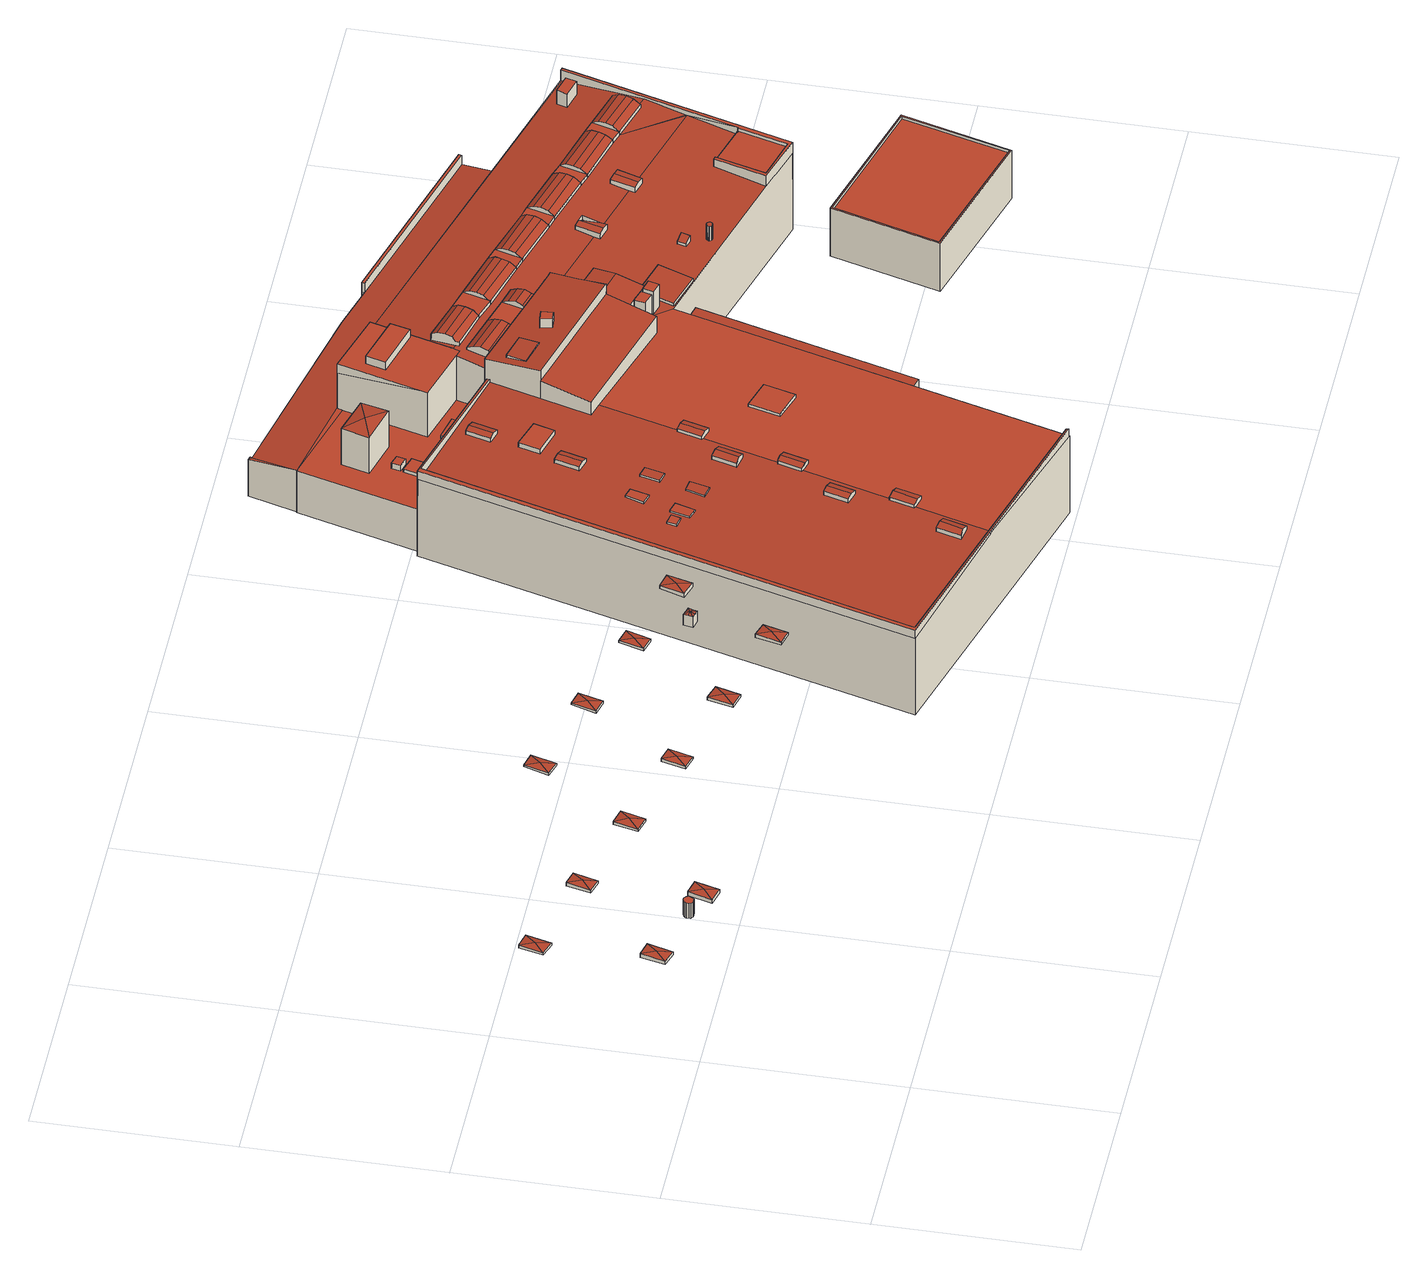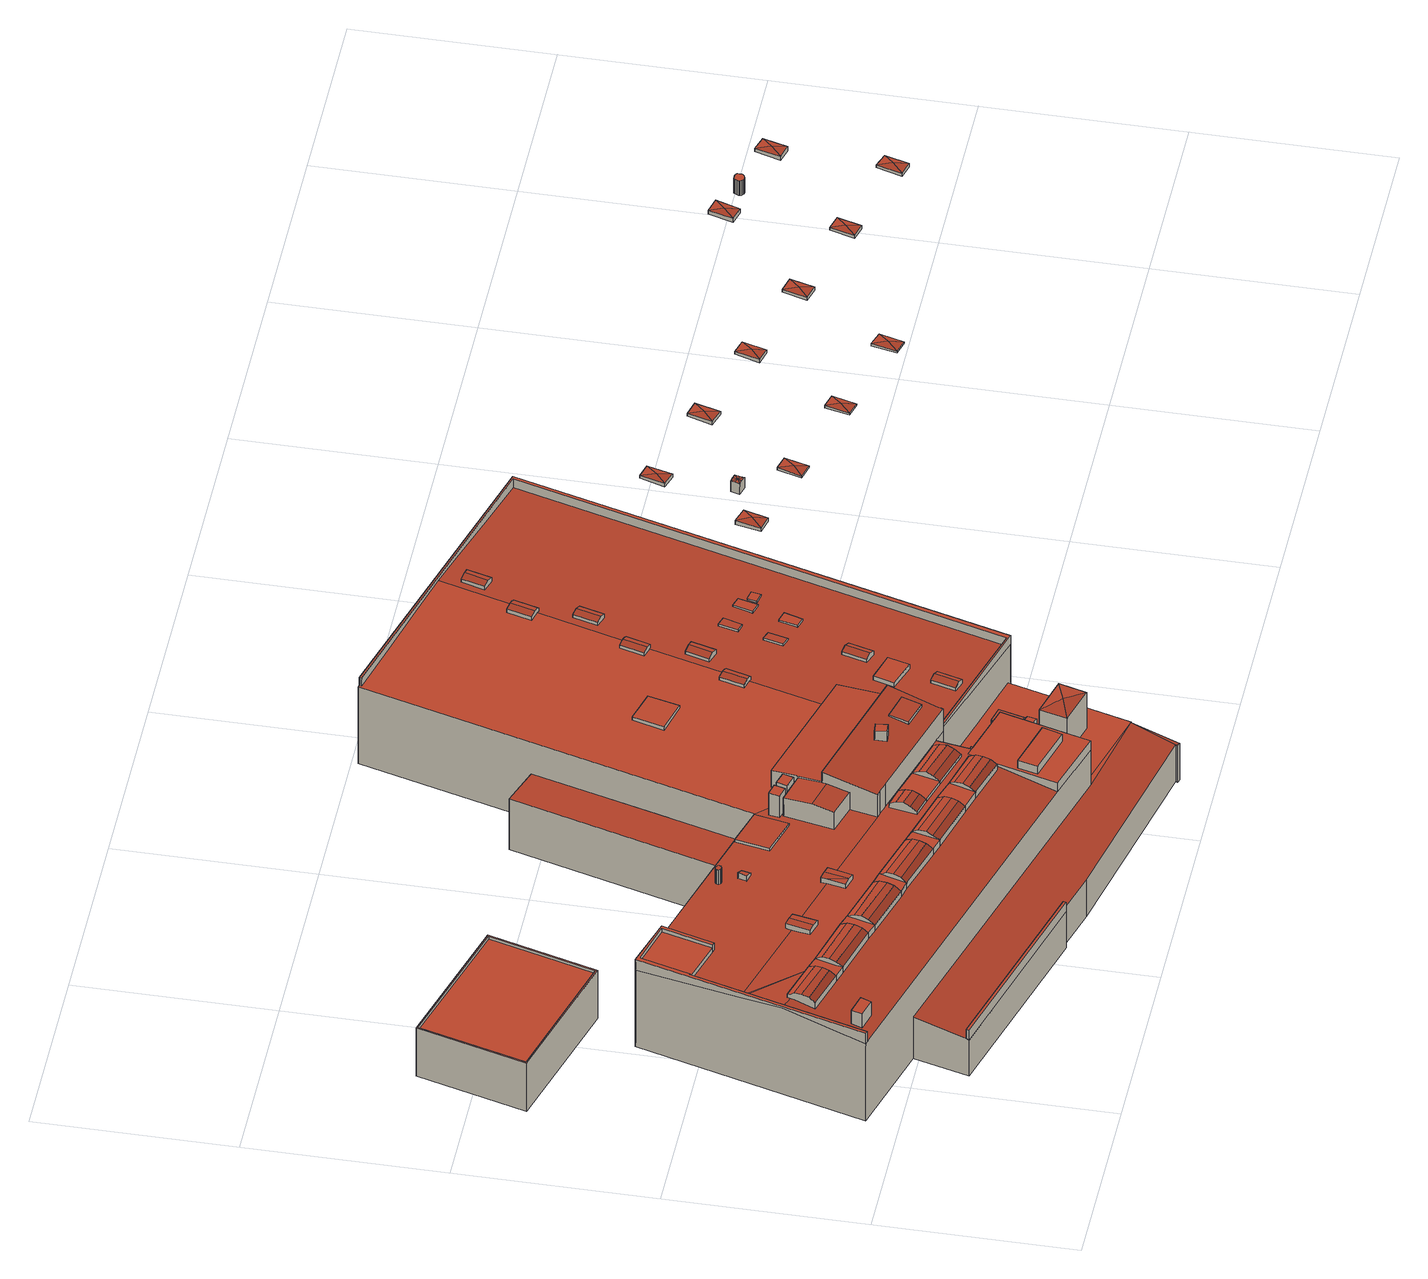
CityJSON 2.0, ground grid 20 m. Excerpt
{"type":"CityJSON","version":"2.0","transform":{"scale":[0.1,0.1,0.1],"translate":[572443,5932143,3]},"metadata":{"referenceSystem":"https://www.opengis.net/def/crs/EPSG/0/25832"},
"CityObjects":{
"building1":{"type":"Building","attributes":{"Grundfläche 2D":"24030.759298","Grundhöhe NN":"3.388"},"children":["building1-1","building1-2","building1-3","building1-4","building1-5","building1-6","building1-7","building1-8","building1-9","building1-10","building1-11","building1-12","building1-13","building1-14"]},
"building1-1":{"type":"BuildingInstallation","parents":["building1"],"geometry":[{"type":"MultiSurface","lod":"3","boundaries":[[[0,1,2]],[[0,3,1]],[[0,2,4]],[[0,4,3]],[[2,1,5,6]],[[4,2,6,7]],[[3,4,7,8]],[[1,3,8,5]]],"semantics":{"surfaces":[{"type":"RoofSurface"},{"type":"WallSurface"}],"values":[0,0,0,0,1,1,1,1]}}]},
"building1-2":{"type":"BuildingInstallation","parents":["building1"],"geometry":[{"type":"MultiSurface","lod":"3","boundaries":[[[9,10,11]],[[9,12,10]],[[9,11,13]],[[9,13,12]],[[11,10,14,15]],[[13,11,15,16]],[[12,13,16,17]],[[10,12,17,14]]],"semantics":{"surfaces":[{"type":"RoofSurface"},{"type":"WallSurface"}],"values":[0,0,0,0,1,1,1,1]}}]},
"building1-3":{"type":"BuildingInstallation","parents":["building1"],"geometry":[{"type":"MultiSurface","lod":"3","boundaries":[[[18,19,20,21,22,23,24,25,26,27,28,29,30,31,32,33,34,35]],[[27,26,36,37]],[[26,25,38,36]],[[28,27,37,39]],[[29,28,39,40]],[[30,29,40,41]],[[31,30,41,42]],[[32,31,42,43]],[[33,32,43,44]],[[34,33,44,45]],[[35,34,45,46]],[[18,35,46,47]],[[19,18,47,48]],[[20,19,48,49]],[[21,20,49,50]],[[22,21,50,51]],[[23,22,51,52]],[[24,23,52,53]],[[25,24,53,38]]],"semantics":{"surfaces":[{"type":"RoofSurface"},{"type":"WallSurface"}],"values":[0,1,1,1,1,1,1,1,1,1,1,1,1,1,1,1,1,1,1]}}]},
"building1-4":{"type":"BuildingInstallation","parents":["building1"],"geometry":[{"type":"MultiSurface","lod":"3","boundaries":[[[54,55,56]],[[54,57,55]],[[54,56,58]],[[54,58,57]],[[56,55,59,60]],[[58,56,60,61]],[[57,58,61,62]],[[55,57,62,59]]],"semantics":{"surfaces":[{"type":"RoofSurface"},{"type":"WallSurface"}],"values":[0,0,0,0,1,1,1,1]}}]},
"building1-5":{"type":"BuildingInstallation","parents":["building1"],"geometry":[{"type":"MultiSurface","lod":"3","boundaries":[[[63,64,65]],[[63,66,64]],[[63,65,67]],[[63,67,66]],[[65,64,68,69]],[[67,65,69,70]],[[66,67,70,71]],[[64,66,71,68]]],"semantics":{"surfaces":[{"type":"RoofSurface"},{"type":"WallSurface"}],"values":[0,0,0,0,1,1,1,1]}}]},
"building1-6":{"type":"BuildingInstallation","parents":["building1"],"geometry":[{"type":"MultiSurface","lod":"3","boundaries":[[[72,73,74]],[[72,75,73]],[[72,74,76]],[[72,76,75]],[[74,73,77,78]],[[76,74,78,79]],[[75,76,79,80]],[[73,75,80,77]]],"semantics":{"surfaces":[{"type":"RoofSurface"},{"type":"WallSurface"}],"values":[0,0,0,0,1,1,1,1]}}]},
"building1-7":{"type":"BuildingInstallation","parents":["building1"],"geometry":[{"type":"MultiSurface","lod":"3","boundaries":[[[81,82,83]],[[81,84,82]],[[81,83,85]],[[81,85,84]],[[83,82,86,87]],[[85,83,87,88]],[[84,85,88,89]],[[82,84,89,86]]],"semantics":{"surfaces":[{"type":"RoofSurface"},{"type":"WallSurface"}],"values":[0,0,0,0,1,1,1,1]}}]},
"building1-8":{"type":"BuildingInstallation","parents":["building1"],"geometry":[{"type":"MultiSurface","lod":"3","boundaries":[[[90,91,92]],[[90,93,91]],[[90,92,94]],[[90,94,93]],[[92,91,95,96]],[[94,92,96,97]],[[93,94,97,98]],[[91,93,98,95]]],"semantics":{"surfaces":[{"type":"RoofSurface"},{"type":"WallSurface"}],"values":[0,0,0,0,1,1,1,1]}}]},
"building1-9":{"type":"BuildingInstallation","parents":["building1"],"geometry":[{"type":"MultiSurface","lod":"3","boundaries":[[[99,100,101]],[[99,102,100]],[[99,101,103]],[[99,103,102]],[[101,100,104,105]],[[103,101,105,106]],[[102,103,106,107]],[[100,102,107,104]]],"semantics":{"surfaces":[{"type":"RoofSurface"},{"type":"WallSurface"}],"values":[0,0,0,0,1,1,1,1]}}]},
"building1-10":{"type":"BuildingInstallation","parents":["building1"],"geometry":[{"type":"MultiSurface","lod":"3","boundaries":[[[108,109,110]],[[108,111,109]],[[108,110,112]],[[108,112,111]],[[110,109,113,114]],[[114,115,112,110]],[[111,112,115,116]],[[116,113,109,111]]],"semantics":{"surfaces":[{"type":"RoofSurface"},{"type":"WallSurface"}],"values":[0,0,0,0,1,1,1,1]}}]},
"building1-11":{"type":"BuildingInstallation","parents":["building1"],"geometry":[{"type":"MultiSurface","lod":"3","boundaries":[[[117,118,119]],[[117,120,118]],[[117,119,121]],[[117,121,120]],[[119,118,122,123]],[[121,119,123,124]],[[120,121,124,125]],[[118,120,125,122]]],"semantics":{"surfaces":[{"type":"RoofSurface"},{"type":"WallSurface"}],"values":[0,0,0,0,1,1,1,1]}}]},
"building1-12":{"type":"BuildingInstallation","parents":["building1"],"geometry":[{"type":"MultiSurface","lod":"3","boundaries":[[[126,127,128]],[[126,129,127]],[[126,128,130]],[[126,130,129]],[[128,127,131,132]],[[130,128,132,133]],[[129,130,133,134]],[[127,129,134,131]]],"semantics":{"surfaces":[{"type":"RoofSurface"},{"type":"WallSurface"}],"values":[0,0,0,0,1,1,1,1]}}]},
"building1-13":{"type":"BuildingInstallation","parents":["building1"],"geometry":[{"type":"MultiSurface","lod":"3","boundaries":[[[135,136,137]],[[135,138,136]],[[135,137,139]],[[135,139,140]],[[135,140,141]],[[135,141,142]],[[135,142,143]],[[135,143,138]],[[136,144,145,139,137]],[[139,145,146,141,140]],[[141,146,147,143,142]],[[143,147,144,136,138]]],"semantics":{"surfaces":[{"type":"RoofSurface"},{"type":"WallSurface"}],"values":[0,0,0,0,0,0,0,0,1,1,1,1]}}]},
"building1-14":{"type":"BuildingInstallation","parents":["building1"],"geometry":[{"type":"MultiSurface","lod":"3","boundaries":[[[148,149,150]],[[148,151,149]],[[148,150,152]],[[148,152,151]],[[150,149,153,154]],[[152,150,154,155]],[[151,152,155,156]],[[149,151,156,153]]],"semantics":{"surfaces":[{"type":"RoofSurface"},{"type":"WallSurface"}],"values":[0,0,0,0,1,1,1,1]}}]},
"building2":{"type":"Building","attributes":{"Grundfläche 2D":"2966.607076","Grundhöhe NN":"3.325"},"children":["building2-1","building2-2","building2-3","building2-4","building2-5","building2-6","building2-7","building2-8","building2-9","building2-10","building2-11","building2-12","building2-13","building2-14","building2-15","building2-16","building2-17","building2-18","building2-19","building2-20","building2-21","building2-22","building2-23","building2-24","building2-25","building2-26","building2-27","building2-28","building2-29","building2-30","building2-31","building2-32","building2-33","building2-34"],"geometry":[{"type":"MultiSurface","lod":"3","boundaries":[[[157,158,159,160,161,162]],[[163,157,162,164]],[[165,163,164,166]],[[167,165,166,168]],[[169,170,171,172,173,174]],[[175,169,174,176]],[[177,175,176,178]],[[179,177,178,180]],[[181,182,183,184,185,186,187,188,189,190,191,192,193]],[[194,195,196,197,198,199,200,201,186,185,184,183,182,181,193,192,202,203],[204,205,206,207]],[[208,198,197,196,195,209,210,211,212,213,214,215,216,217,218,219,220,221],[222,223,224,225]],[[226,227,228,229,230,231,232,233,234,235,236,237,238,239,240,241,219,218,217,216,215,214,242,243,244,245,246,247,248,249,250,251,252,253,254,255,256],[257,258,259,260]],[[214,261,242]],[[262,242,261,263,264]],[[264,263,265,266,233,232,267,268,229,228,269,270,256,255,271,272,252,251,273,274,248,247,275,276,244,243,277,278,279]],[[280,281,282,283]],[[281,284,285,282]],[[284,286,287,285]],[[286,288,289,287]],[[290,291,292,293]],[[294,295,296,297,298,299]],[[300,294,299,301]],[[302,300,301,303]],[[304,302,303,305]],[[306,307,308,309,310,311]],[[309,312,313,310]],[[312,314,315,313]],[[314,316,317,315]],[[318,319,320,321]],[[319,322,323,320]],[[322,324,325,323]],[[324,326,327,325]],[[328,329,330,331]],[[332,328,331,333]],[[334,332,333,335]],[[336,334,335,337]],[[338,339,340,341]],[[342,343,344,345,346,347,348,349]],[[350,351,352,353]],[[354,355,356,357]],[[358,359,360,361,354,357,362,363,364]],[[365,366,367,235,234,233,368],[369,370,371,372]],[[373,374,375,376,377,378,379,380,381,382]],[[383,384,385,386,387,388,389,390]],[[391,392,393,394]],[[395,396,397,398,399,400,401,402,403,404,405],[406,407,408,409],[410,411,412,413,414]],[[415,416,417]],[[415,418,416]],[[415,417,419]],[[415,419,418]],[[420,421,422,423,424,425,426,427,428],[429,430,431,432]],[[424,433,425]],[[433,434,435,436,437,438,425]],[[438,439,425]],[[440,441,435]],[[441,436,435]],[[442,439,438]],[[162,161,160,168,166,164]],[[272,271,167,168]],[[163,165,167,159,158,157]],[[254,253,160,159]],[[281,280,288,286,284]],[[274,273,289,288]],[[287,289,283,282,285]],[[280,283,250,249]],[[225,224,293,292]],[[290,293,224,223]],[[290,223,222,291]],[[222,225,292,291]],[[299,298,297,305,303,301]],[[270,269,304,305]],[[300,302,304,296,295,294]],[[227,226,297,296]],[[279,278,316,314,312,309,308,307,262,264]],[[317,316,278,277]],[[315,317,443,444,306,311,310,313]],[[242,262,307,306]],[[319,318,445,326,324,322]],[[276,275,327,326]],[[325,327,321,320,323]],[[246,245,318,321]],[[331,330,337,335,333]],[[336,337,258,257]],[[332,334,336,257,260,329,328]],[[260,259,330,329]],[[341,340,204,207]],[[338,341,207,206]],[[339,338,206,205]],[[340,339,205,204]],[[446,203,343,342,447]],[[203,202,344,343]],[[191,345,344,202,192]],[[191,190,346,345]],[[347,346,190,189]],[[448,349,348,449]],[[448,447,342,349]],[[353,352,369,372]],[[350,353,372,371]],[[351,350,371,370]],[[352,351,370,369]],[[199,198,208,361,360,359,358,364]],[[208,221,355,354,361]],[[221,220,356,355]],[[366,365,450]],[[236,235,367]],[[234,235,234,233]],[[266,368,233]],[[365,368,266,450]],[[451,265,375,374]],[[213,376,214]],[[263,261,376,375,265]],[[376,261,214]],[[212,394,377,376,213]],[[394,393,378,377]],[[393,392,379,378]],[[392,391,380,379]],[[210,381,380,391,211]],[[210,209,382,381]],[[209,452,373,382]],[[373,452,453,454,451,374]],[[188,187,383,390]],[[201,384,383,187,186]],[[201,200,199,364,363,362,388,387,386,385,384]],[[391,394,212,211]],[[174,173,172,180,178,176]],[[179,180,268,267]],[[231,171,170,169,175,177,179,267,232]],[[231,230,172,171]],[[401,455,449,348,347,189,188,390,404,403,402]],[[390,389,388,405,404]],[[220,219,396,395,405,388,362,357,356]],[[219,241,397,396]],[[241,240,239,238,400,399,398,397]],[[238,237,455,401,400]],[[417,416,430,429]],[[429,432,419,417]],[[432,431,418,419]],[[416,418,431,430]],[[447,448,456,457]],[[458,194,203,446,447,457,459]],[[195,194,458,460]],[[452,209,195,460,461]],[[451,454,453,452,461,462]],[[433,450,266,265,451,462,463,434]],[[423,367,366,450,433,424]],[[367,423,422,236]],[[236,422,421,237]],[[237,421,420,455]],[[455,420,428,449]],[[456,448,449,428,427,464]],[[426,425,465,466]],[[427,426,466,464]],[[440,435,434,463,467]],[[441,440,467,468]],[[436,441,468,469]],[[437,436,469,470]],[[438,437,470,471]],[[442,438,471,472]],[[439,442,472,473]],[[425,439,473,465]],[[458,459,457,456,464,466,465,473,472,471,470,469,468,467,463,462,461,460]]],"semantics":{"surfaces":[{"type":"RoofSurface"},{"type":"WallSurface"},{"type":"GroundSurface"}],"values":[0,0,0,0,0,0,0,0,0,0,0,0,0,0,0,0,0,0,0,0,0,0,0,0,0,0,0,0,0,0,0,0,0,0,0,0,0,0,0,0,0,0,0,0,0,0,0,0,0,0,0,0,0,0,0,0,0,1,1,1,1,1,1,1,1,1,1,1,1,1,1,1,1,1,1,1,1,1,1,1,1,1,1,1,1,1,1,1,1,1,1,1,1,1,1,1,1,1,1,1,1,1,1,1,1,1,1,1,1,1,1,1,1,1,1,1,1,1,1,1,1,1,1,1,1,1,1,1,1,1,1,1,1,1,1,1,1,1,1,1,1,1,1,1,1,1,1,1,1,1,1,1,1,1,1,1,1,1,1,1,2]}}]},
"building2-1":{"type":"BuildingInstallation","parents":["building2"],"geometry":[{"type":"MultiSurface","lod":"3","boundaries":[[[474,475,476,477]],[[477,476,478,479]],[[474,477,479,480]],[[475,474,480,481]],[[476,475,481,478]]],"semantics":{"surfaces":[{"type":"RoofSurface"},{"type":"WallSurface"}],"values":[0,1,1,1,1]}}]},
"building2-2":{"type":"BuildingInstallation","parents":["building2"],"geometry":[{"type":"MultiSurface","lod":"3","boundaries":[[[482,483,484,485]],[[483,482,406,409]],[[484,483,409,408]],[[485,484,408,407]],[[482,485,407,406]]],"semantics":{"surfaces":[{"type":"RoofSurface"},{"type":"WallSurface"}],"values":[0,1,1,1,1]}}]},
"building2-3":{"type":"BuildingInstallation","parents":["building2"],"geometry":[{"type":"MultiSurface","lod":"3","boundaries":[[[486,487,488,489]],[[490,486,489,491]],[[492,490,491,493]],[[494,492,493,495]],[[491,489,488,496,497,495,493]],[[497,498,494,495]],[[492,494,487,486,490]],[[499,496,488,487]]],"semantics":{"surfaces":[{"type":"RoofSurface"},{"type":"WallSurface"}],"values":[0,0,0,0,1,1,1,1]}}]},
"building2-4":{"type":"BuildingInstallation","parents":["building2"],"geometry":[{"type":"MultiSurface","lod":"3","boundaries":[[[500,501,502,503]],[[503,502,504,505]],[[500,503,505,506]],[[501,500,506,507]],[[502,501,507,504]]],"semantics":{"surfaces":[{"type":"RoofSurface"},{"type":"WallSurface"}],"values":[0,1,1,1,1]}}]},
"building2-5":{"type":"BuildingInstallation","parents":["building2"],"geometry":[{"type":"MultiSurface","lod":"3","boundaries":[[[508,509,510,511]],[[510,512,513,511]],[[514,515,509,508,516,217]],[[515,514,517,512,510]],[[218,518,513,512,517]],[[513,518,516,508,511]]],"semantics":{"surfaces":[{"type":"RoofSurface"},{"type":"WallSurface"}],"values":[0,0,1,1,1,1]}}]},
"building2-6":{"type":"BuildingInstallation","parents":["building2"],"geometry":[{"type":"MultiSurface","lod":"3","boundaries":[[[519,520,521,522]],[[522,521,523,524]],[[519,522,524,525]],[[520,519,525,526]],[[521,520,526,523]]],"semantics":{"surfaces":[{"type":"RoofSurface"},{"type":"WallSurface"}],"values":[0,1,1,1,1]}}]},
"building2-7":{"type":"BuildingInstallation","parents":["building2"],"geometry":[{"type":"MultiSurface","lod":"3","boundaries":[[[527,528,529,530]],[[530,529,531,532]],[[527,530,532,533]],[[528,527,533,534]],[[529,528,534,531]]],"semantics":{"surfaces":[{"type":"RoofSurface"},{"type":"WallSurface"}],"values":[0,1,1,1,1]}}]},
"building2-8":{"type":"BuildingInstallation","parents":["building2"],"geometry":[{"type":"MultiSurface","lod":"3","boundaries":[[[535,536,537,538]],[[538,537,539,540]],[[535,538,540,541]],[[541,542,536,535]],[[542,539,537,536]]],"semantics":{"surfaces":[{"type":"RoofSurface"},{"type":"WallSurface"}],"values":[0,1,1,1,1]}}]},
"building2-9":{"type":"BuildingInstallation","parents":["building2"],"geometry":[{"type":"MultiSurface","lod":"3","boundaries":[[[543,544,545,546]],[[547,543,546,548]],[[545,549,550,548,546]],[[550,551,547,548]],[[547,551,552,544,543]],[[552,549,545,544]]],"semantics":{"surfaces":[{"type":"RoofSurface"},{"type":"WallSurface"}],"values":[0,0,1,1,1,1]}}]},
"building2-10":{"type":"BuildingInstallation","parents":["building2"],"geometry":[{"type":"MultiSurface","lod":"3","boundaries":[[[553,554,555,556]],[[556,555,557,558]],[[553,556,558,559]],[[554,553,559,560]],[[555,554,560,557]]],"semantics":{"surfaces":[{"type":"RoofSurface"},{"type":"WallSurface"}],"values":[0,1,1,1,1]}}]},
"building2-11":{"type":"BuildingInstallation","parents":["building2"],"geometry":[{"type":"MultiSurface","lod":"3","boundaries":[[[561,562,563,564]],[[564,563,565,566]],[[561,564,566,567]],[[562,561,567,568]],[[563,562,568,565]]],"semantics":{"surfaces":[{"type":"RoofSurface"},{"type":"WallSurface"}],"values":[0,1,1,1,1]}}]},
"building2-12":{"type":"BuildingInstallation","parents":["building2"],"geometry":[{"type":"MultiSurface","lod":"3","boundaries":[[[569,570,571,572]],[[573,569,572,574]],[[571,575,576,574,572]],[[576,577,573,574]],[[573,577,578,570,569]],[[578,575,571,570]]],"semantics":{"surfaces":[{"type":"RoofSurface"},{"type":"WallSurface"}],"values":[0,0,1,1,1,1]}}]},
"building2-13":{"type":"BuildingInstallation","parents":["building2"],"geometry":[{"type":"MultiSurface","lod":"3","boundaries":[[[579,580,581,582]],[[583,584,579,582,585,586]],[[582,581,587,185,588,586,585]],[[588,589,583,586]],[[584,583,589,184,590,580,579]],[[590,587,581,580]]],"semantics":{"surfaces":[{"type":"RoofSurface"},{"type":"WallSurface"}],"values":[0,0,1,1,1,1]}}]},
"building2-14":{"type":"BuildingInstallation","parents":["building2"],"geometry":[{"type":"MultiSurface","lod":"3","boundaries":[[[591,592,593,594]],[[595,591,594,596]],[[593,597,598,596,594]],[[598,599,595,596]],[[595,599,600,592,591]],[[600,597,593,592]]],"semantics":{"surfaces":[{"type":"RoofSurface"},{"type":"WallSurface"}],"values":[0,0,1,1,1,1]}}]},
"building2-15":{"type":"BuildingInstallation","parents":["building2"],"geometry":[{"type":"MultiSurface","lod":"3","boundaries":[[[601,602,603,604,605]],[[603,602,410,414]],[[412,605,604,603,414,413]],[[601,605,412,411]],[[602,601,411,410]]],"semantics":{"surfaces":[{"type":"RoofSurface"},{"type":"WallSurface"}],"values":[0,1,1,1,1]}}]},
"building2-16":{"type":"BuildingInstallation","parents":["building2"],"geometry":[{"type":"MultiSurface","lod":"3","boundaries":[[[606,607,608,609]],[[609,608,610,611]],[[606,609,611,612]],[[607,606,612,613]],[[608,607,613,610]]],"semantics":{"surfaces":[{"type":"RoofSurface"},{"type":"WallSurface"}],"values":[0,1,1,1,1]}}]},
"building2-17":{"type":"BuildingInstallation","parents":["building2"],"geometry":[{"type":"MultiSurface","lod":"3","boundaries":[[[296,304,180,172]],[[269,268,180,304]],[[230,227,296,172]]],"semantics":{"surfaces":[{"type":"RoofSurface"},{"type":"WallSurface"}],"values":[0,1,1]}}]},
"building2-18":{"type":"BuildingInstallation","parents":["building2"],"geometry":[{"type":"MultiSurface","lod":"3","boundaries":[[[337,330,487,494]],[[259,499,487,330]],[[498,258,337,494]]],"semantics":{"surfaces":[{"type":"RoofSurface"},{"type":"WallSurface"}],"values":[0,1,1]}}]},
"building2-19":{"type":"BuildingInstallation","parents":["building2"],"geometry":[{"type":"MultiSurface","lod":"3","boundaries":[[[614,615,616,617]],[[618,614,617,619]],[[616,620,621,619,617]],[[621,622,618,619]],[[618,622,623,615,614]],[[623,620,616,615]]],"semantics":{"surfaces":[{"type":"RoofSurface"},{"type":"WallSurface"}],"values":[0,0,1,1,1,1]}}]},
"building2-20":{"type":"BuildingInstallation","parents":["building2"],"geometry":[{"type":"MultiSurface","lod":"3","boundaries":[[[624,625,626,627]],[[628,629,627,626]],[[629,630,624,627]],[[630,631,625,624]],[[631,628,626,625]]],"semantics":{"surfaces":[{"type":"RoofSurface"},{"type":"WallSurface"}],"values":[0,1,1,1,1]}}]},
"building2-21":{"type":"BuildingInstallation","parents":["building2"],"geometry":[{"type":"MultiSurface","lod":"3","boundaries":[[[632,633,634,635,636,637]],[[638,639,635,634]],[[640,637,636,635,639,197]],[[640,641,632,637]],[[641,196,638,634,633,632]]],"semantics":{"surfaces":[{"type":"RoofSurface"},{"type":"WallSurface"}],"values":[0,1,1,1,1]}}]},
"building2-22":{"type":"BuildingInstallation","parents":["building2"],"geometry":[{"type":"MultiSurface","lod":"3","boundaries":[[[642,643,644,645]],[[646,647,642,645,648,649]],[[645,644,650,181,651,649,648]],[[651,652,646,649]],[[647,646,652,193,653,643,642]],[[653,650,644,643]]],"semantics":{"surfaces":[{"type":"RoofSurface"},{"type":"WallSurface"}],"values":[0,0,1,1,1,1]}}]},
"building2-23":{"type":"BuildingInstallation","parents":["building2"],"geometry":[{"type":"MultiSurface","lod":"3","boundaries":[[[654,655,656,657,658,659,660,661,662,663,664,665,666,667]],[[668,669,660,659]],[[669,670,661,660]],[[661,670,671,663,662]],[[671,672,664,663]],[[672,673,665,664]],[[673,674,666,665]],[[674,675,667,666]],[[675,676,654,667]],[[676,677,655,654]],[[655,677,678,657,656]],[[678,679,658,657]],[[679,668,659,658]]],"semantics":{"surfaces":[{"type":"RoofSurface"},{"type":"WallSurface"}],"values":[0,1,1,1,1,1,1,1,1,1,1,1,1]}}]},
"building2-24":{"type":"BuildingInstallation","parents":["building2"],"geometry":[{"type":"MultiSurface","lod":"3","boundaries":[[[318,306,444,443,317,326,445]],[[277,276,326,317]],[[245,242,306,318]]],"semantics":{"surfaces":[{"type":"RoofSurface"},{"type":"WallSurface"}],"values":[0,1,1]}}]},
"building2-25":{"type":"BuildingInstallation","parents":["building2"],"geometry":[{"type":"MultiSurface","lod":"3","boundaries":[[[680,681,682,683]],[[684,685,680,683,686,687]],[[683,682,688,183,689,687,686]],[[689,690,684,687]],[[685,684,690,182,691,681,680]],[[691,688,682,681]]],"semantics":{"surfaces":[{"type":"RoofSurface"},{"type":"WallSurface"}],"values":[0,0,1,1,1,1]}}]},
"building2-26":{"type":"BuildingInstallation","parents":["building2"],"geometry":[{"type":"MultiSurface","lod":"3","boundaries":[[[283,289,168,160]],[[273,272,168,289]],[[253,250,283,160]]],"semantics":{"surfaces":[{"type":"RoofSurface"},{"type":"WallSurface"}],"values":[0,1,1]}}]},
"building2-27":{"type":"BuildingInstallation","parents":["building2"],"geometry":[{"type":"MultiSurface","lod":"3","boundaries":[[[288,280,321,327]],[[249,246,321,280]],[[275,274,288,327]]],"semantics":{"surfaces":[{"type":"RoofSurface"},{"type":"WallSurface"}],"values":[0,1,1]}}]},
"building2-28":{"type":"BuildingInstallation","parents":["building2"],"geometry":[{"type":"MultiSurface","lod":"3","boundaries":[[[159,167,305,297]],[[271,270,305,167]],[[226,254,159,297]]],"semantics":{"surfaces":[{"type":"RoofSurface"},{"type":"WallSurface"}],"values":[0,1,1]}}]},
"building2-29":{"type":"BuildingInstallation","parents":["building2"],"geometry":[{"type":"MultiSurface","lod":"3","boundaries":[[[692,693,694,695]],[[696,692,695,697]],[[694,698,699,697,695]],[[699,700,696,697]],[[696,700,701,693,692]],[[701,698,694,693]]],"semantics":{"surfaces":[{"type":"RoofSurface"},{"type":"WallSurface"}],"values":[0,0,1,1,1,1]}}]},
"building2-30":{"type":"BuildingInstallation","parents":["building2"],"geometry":[{"type":"MultiSurface","lod":"3","boundaries":[[[702,703,704,705]],[[704,706,707,705]],[[708,703,702,709,215]],[[703,708,710,706,704]],[[216,711,707,706,710]],[[707,711,709,702,705]]],"semantics":{"surfaces":[{"type":"RoofSurface"},{"type":"WallSurface"}],"values":[0,0,1,1,1,1]}}]},
"building2-31":{"type":"BuildingInstallation","parents":["building2"],"geometry":[{"type":"MultiSurface","lod":"3","boundaries":[[[712,713,714,715]],[[716,717,713,712]],[[714,713,717,718]],[[718,719,715,714]],[[712,715,719,716]]],"semantics":{"surfaces":[{"type":"RoofSurface"},{"type":"WallSurface"}],"values":[0,1,1,1,1]}}]},
"building2-32":{"type":"BuildingInstallation","parents":["building2"],"geometry":[{"type":"MultiSurface","lod":"3","boundaries":[[[720,721,722,723]],[[723,722,724,725]],[[720,723,725,726]],[[721,720,726,727]],[[722,721,727,724]]],"semantics":{"surfaces":[{"type":"RoofSurface"},{"type":"WallSurface"}],"values":[0,1,1,1,1]}}]},
"building2-33":{"type":"BuildingInstallation","parents":["building2"],"geometry":[{"type":"MultiSurface","lod":"3","boundaries":[[[728,729,730,731]],[[732,733,731,730]],[[728,731,733,734]],[[729,728,734,735]],[[735,732,730,729]]],"semantics":{"surfaces":[{"type":"RoofSurface"},{"type":"WallSurface"}],"values":[0,1,1,1,1]}}]},
"building2-34":{"type":"BuildingInstallation","parents":["building2"],"geometry":[{"type":"MultiSurface","lod":"3","boundaries":[[[736,737,738,739]],[[739,738,440,441]],[[736,739,441,436]],[[737,736,436,435]],[[738,737,435,440]]],"semantics":{"surfaces":[{"type":"RoofSurface"},{"type":"WallSurface"}],"values":[0,1,1,1,1]}}]},
"building3":{"type":"Building","attributes":{"Grundfläche 2D":"107.732494","Grundhöhe NN":"3.089"},"geometry":[{"type":"Solid","lod":"3","boundaries":[[[[740,741,742,743]],[[744,745,743,742]],[[745,746,740,743]],[[746,747,741,740]],[[747,744,742,741]],[[747,746,745,744]]]],"semantics":{"surfaces":[{"type":"RoofSurface"},{"type":"WallSurface"},{"type":"GroundSurface"}],"values":[[0,1,1,1,1,2]]}}]},
"building4":{"type":"Building","attributes":{"Grundfläche 2D":"171.808624","Grundhöhe NN":"3.388"},"geometry":[{"type":"Solid","lod":"3","boundaries":[[[[748,749,750,751]],[[752,753,754,755],[756,757,758,759]],[[749,748,756,759]],[[759,758,750,749]],[[751,750,758,757]],[[757,756,748,751]],[[760,761,755,754]],[[761,762,752,755]],[[762,763,753,752]],[[763,760,754,753]],[[763,762,761,760]]]],"semantics":{"surfaces":[{"type":"RoofSurface"},{"type":"WallSurface"},{"type":"GroundSurface"}],"values":[[0,0,1,1,1,1,1,1,1,1,2]]}}]}
},
"vertices":[
[21,245,113],[25,230,111],[32,256,111],[10,235,111],[17,260,111],[25,230,107],[32,256,106],[17,260,106],[10,235,107],
[18,360,108],[22,345,106],[29,371,106],[7,350,106],[14,375,106],[22,345,103],[29,371,102],[14,375,102],[7,350,103],
[87,222,125],[88,223,125],[89,225,125],[90,227,125],[90,228,125],[89,230,125],[88,231,125],[87,232,125],[85,232,125],[82,231,125],[81,230,125],[80,229,125],[80,228,125],[80,226,125],[80,224,125],[82,222,125],[84,222,125],[85,222,125],[85,232,107],[82,231,107],[87,232,107],[81,230,107],[80,229,107],[80,228,107],[80,226,107],[80,224,107],[82,222,107],[84,222,107],[85,222,107],[87,222,107],[88,223,107],[89,225,107],[90,227,107],[90,228,107],[89,230,107],[88,231,107],
[117,218,113],[121,204,111],[128,229,111],[105,208,111],[113,233,111],[121,204,107],[128,229,106],[113,233,106],[105,208,107],
[114,333,108],[118,319,106],[125,344,106],[103,323,106],[110,348,106],[118,319,103],[125,344,102],[110,348,102],[103,323,103],
[210,307,108],[214,292,106],[221,317,106],[198,296,106],[205,321,106],[214,292,103],[221,317,102],[205,321,102],[198,296,103],
[306,280,108],[310,265,106],[317,290,106],[295,269,106],[302,294,106],[310,265,103],[317,290,102],[302,294,102],[295,269,103],
[272,403,109],[276,388,107],[283,414,107],[261,393,107],[268,418,107],[276,388,104],[283,414,105],[268,418,105],[261,393,104],
[402,253,108],[406,238,106],[413,263,106],[390,242,106],[397,268,106],[406,238,103],[413,263,102],[397,268,102],[390,242,103],
[368,376,109],[372,362,107],[379,387,107],[357,366,107],[364,391,107],[372,362,104],[379,387,105],[364,391,105],[357,366,104],
[498,226,108],[502,211,106],[509,236,106],[487,215,106],[494,241,106],[502,211,103],[509,236,102],[494,241,102],[487,215,103],
[464,350,109],[468,335,107],[476,360,107],[453,339,107],[460,364,107],[468,335,104],[476,360,105],[460,364,105],[453,339,104],
[502,304,117],[496,300,116],[500,299,116],[497,305,116],[505,298,116],[506,302,116],[508,307,116],[503,308,116],[498,310,116],[496,300,103],[505,298,103],[508,307,103],[498,310,103],
[547,326,111],[552,311,109],[559,337,109],[536,316,109],[543,341,109],[552,311,104],[559,337,105],[543,341,105],[536,316,104],
[980,560,116],[978,555,113],[978,553,112],[1030,538,112],[1031,541,113],[1032,545,116],[982,567,117],[1034,552,117],[984,574,116],[1036,560,116],[986,581,112],[1038,566,112],[850,596,116],[848,592,113],[848,589,112],[890,578,112],[890,580,113],[892,584,116],[852,603,117],[894,592,117],[854,611,116],[896,599,116],[855,617,112],[898,605,112],[711,153,104],[736,241,104],[743,266,104],[764,341,104],[771,366,104],[793,446,104],[778,450,104],[792,501,104],[807,552,104],[669,591,97],[530,96,97],[683,54,104],[704,128,104],[839,7,97],[950,405,97],[934,423,98],[923,436,98],[920,440,99],[919,440,99],[918,438,99],[911,413,99],[837,10,97],[837,8,97],[811,277,102],[819,309,102],[851,300,100],[842,268,100],[950,432,99],[1139,352,97],[1154,405,101],[1157,404,101],[1202,391,101],[1203,391,101],[1218,442,104],[1116,471,104],[1101,475,104],[1044,491,104],[1030,495,104],[941,520,104],[933,492,102],[964,483,102],[993,394,97],[954,405,97],[964,440,100],[1003,429,100],[965,557,108],[912,571,108],[913,574,108],[890,580,108],[890,578,108],[848,589,108],[848,592,108],[843,593,108],[842,591,108],[841,587,108],[833,589,108],[823,553,104],[925,524,104],[926,524,104],[935,521,104],[936,521,104],[1174,498,108],[1174,500,108],[1161,504,108],[1161,502,108],[1108,516,108],[1109,519,108],[1096,522,108],[1095,520,108],[1043,535,108],[1044,537,108],[1031,541,108],[1030,538,108],[978,553,108],[978,555,108],[965,559,108],[845,581,107],[887,569,107],[880,541,105],[837,553,105],[1218,443,104],[1216,486,108],[1229,485,108],[1217,489,108],[1253,569,97],[866,677,97],[855,617,105],[898,605,105],[920,599,105],[972,585,105],[986,581,105],[1038,566,105],[1051,563,105],[1103,548,105],[1116,544,105],[1168,530,105],[1182,526,105],[1224,514,105],[1218,493,108],[1095,520,112],[1097,527,116],[1045,541,116],[1043,535,112],[1099,534,117],[1047,549,117],[1101,541,116],[1049,556,116],[1103,548,112],[1051,563,112],[954,405,100],[993,394,100],[1003,429,103],[964,440,103],[914,578,116],[913,574,113],[912,571,112],[965,557,112],[965,559,113],[966,563,116],[916,585,117],[968,571,117],[918,592,116],[971,578,116],[920,599,112],[972,585,112],[1174,498,112],[1216,486,112],[1217,489,113],[1218,493,116],[1176,505,116],[1174,500,113],[1220,500,117],[1178,512,117],[1222,508,116],[1180,519,116],[1224,514,112],[1182,526,112],[1161,502,112],[1162,509,116],[1110,523,116],[1108,516,112],[1164,516,117],[1112,530,117],[1167,523,116],[1114,538,116],[1168,530,112],[1116,544,112],[839,559,114],[837,553,110],[880,541,110],[881,548,114],[841,567,116],[883,555,116],[843,574,114],[885,562,114],[845,581,110],[887,569,110],[851,300,104],[819,309,105],[811,277,105],[842,268,104],[526,95,107],[837,8,107],[837,10,107],[530,96,107],[669,591,107],[807,552,107],[807,555,107],[665,594,107],[857,656,117],[807,670,117],[801,650,117],[852,636,117],[958,461,125],[964,483,123],[933,492,123],[927,469,125],[920,440,121],[924,439,121],[937,435,121],[950,432,121],[926,464,125],[919,441,121],[919,440,121],[801,696,108],[778,611,108],[776,605,108],[866,677,108],[801,650,108],[807,670,108],[857,656,108],[852,636,108],[1191,337,110],[1256,568,110],[1253,569,110],[1203,391,110],[1202,391,110],[1188,341,110],[1143,353,110],[1157,404,110],[1154,405,110],[1139,352,110],[778,450,119],[911,413,119],[918,438,123],[919,440,123],[919,441,123],[926,464,126],[891,474,126],[792,501,126],[1157,404,106],[1143,353,106],[1188,341,106],[1202,391,106],[933,492,134],[941,520,131],[936,521,131],[935,521,131],[926,524,131],[925,524,131],[808,557,131],[807,555,131],[807,552,131],[792,501,138],[926,464,138],[805,517,136],[811,537,133],[838,530,133],[833,510,136],[857,514,134],[867,515,134],[868,503,135],[866,503,135],[858,502,136],[738,658,101],[722,677,98],[714,649,98],[762,666,98],[755,638,98],[808,557,54],[823,553,54],[833,589,54],[776,605,54],[799,690,54],[706,716,54],[705,716,54],[671,593,54],[807,555,54],[714,649,54],[722,677,54],[762,666,54],[755,638,54],[801,696,54],[1160,595,54],[1174,648,48],[976,703,48],[930,716,48],[723,762,48],[720,765,48],[1175,651,47],[977,706,47],[724,764,48],[1176,505,112],[1174,500,112],[1167,523,112],[683,51,104],[526,95,97],[665,594,97],[807,555,104],[801,696,97],[1256,568,97],[1191,337,97],[1220,442,104],[1232,484,108],[808,557,104],[665,594,3],[526,95,3],[839,7,3],[837,8,3],[950,405,3],[1191,337,3],[1256,568,3],[1160,595,3],[671,593,3],[706,716,3],[705,716,3],[1175,651,3],[977,706,3],[976,703,3],[930,716,3],[723,762,3],[724,764,3],[720,765,3],
[1049,416,106],[1040,418,102],[1038,409,102],[1046,407,106],[1038,409,99],[1046,407,99],[1049,416,99],[1040,418,99],
[805,517,137],[833,510,137],[838,530,136],[811,537,136],
[909,540,114],[907,533,110],[927,528,110],[928,535,114],[911,547,116],[930,542,116],[913,554,114],[932,549,114],[915,561,110],[934,556,110],[927,528,105],[934,556,107],[915,561,107],[907,533,105],
[654,351,101],[643,353,101],[641,343,101],[651,341,101],[641,343,99],[651,341,99],[654,351,99],[643,353,99],
[1043,485,110],[1044,491,110],[1042,512,112],[1036,487,111],[1035,514,111],[1028,489,110],[1050,510,106],[1050,510,111],[1043,485,104],[1035,514,106],[1028,489,104],
[698,370,103],[708,367,104],[713,387,104],[703,390,103],[713,387,102],[703,390,101],[698,370,101],[708,367,102],
[953,429,125],[941,432,125],[938,421,125],[950,418,125],[938,421,98],[950,418,98],[953,429,99],[941,432,99],
[717,487,107],[746,479,107],[752,500,107],[723,509,107],[752,500,102],[723,509,101],[717,487,101],[746,479,102],
[707,445,107],[714,443,105],[721,468,105],[714,470,107],[701,447,105],[708,472,105],[721,468,101],[708,472,100],[701,447,100],[714,443,101],
[666,379,102],[677,376,102],[682,395,102],[672,398,102],[682,395,100],[672,398,100],[666,379,100],[677,376,100],
[1236,561,116],[1217,566,116],[1213,555,116],[1233,550,116],[1213,555,100],[1233,550,100],[1236,561,99],[1217,566,99],
[674,77,110],[681,75,108],[688,99,108],[681,101,110],[667,78,108],[674,103,108],[688,99,104],[674,103,103],[667,78,103],[681,75,104],
[768,340,110],[775,338,108],[782,363,108],[775,365,110],[762,342,108],[764,341,109],[771,366,109],[769,367,108],[782,363,104],[769,367,104],[762,342,104],[775,338,104],
[737,302,110],[744,300,108],[751,324,108],[744,326,110],[730,303,108],[737,328,108],[751,324,104],[737,328,103],[730,303,103],[744,300,104],
[867,515,146],[857,514,146],[858,502,146],[866,503,146],[868,503,146],
[701,342,104],[691,344,103],[685,325,103],[696,322,104],[685,325,101],[696,322,102],[701,342,102],[691,344,101],
[732,534,107],[739,532,105],[746,557,105],[739,559,107],[726,536,105],[733,561,105],[746,557,101],[733,561,100],[726,536,100],[739,532,101],
[670,350,102],[659,353,102],[654,333,102],[664,330,102],[654,333,100],[664,330,100],[670,350,100],[659,353,100],
[934,422,125],[934,423,125],[937,433,125],[924,437,125],[923,436,125],[921,426,125],[937,433,99],[924,437,99],[921,426,98],[934,422,98],
[709,127,110],[716,125,108],[723,150,108],[716,152,110],[702,129,108],[704,128,109],[711,153,109],[709,154,108],[723,150,104],[709,154,104],[702,129,104],[716,125,104],
[1056,388,116],[1057,389,116],[1057,390,116],[1057,391,116],[1056,392,116],[1055,393,116],[1053,393,116],[1052,392,116],[1051,392,116],[1051,390,116],[1051,389,116],[1052,388,115],[1053,387,116],[1055,387,116],[1055,393,98],[1053,393,98],[1052,392,98],[1051,390,98],[1051,389,98],[1052,388,98],[1053,387,98],[1055,387,98],[1056,388,98],[1057,389,98],[1057,391,98],[1056,392,98],
[740,240,110],[747,238,108],[754,263,108],[747,265,110],[734,242,108],[736,241,109],[743,266,109],[741,266,108],[754,263,104],[741,266,104],[734,242,104],[747,238,104],
[705,189,110],[712,187,108],[719,212,108],[712,214,110],[699,191,108],[706,216,108],[719,212,104],[706,216,103],[699,191,103],[712,187,104],
[1114,465,110],[1121,490,111],[1114,492,112],[1107,467,111],[1106,494,111],[1100,469,110],[1121,490,106],[1114,465,104],[1106,494,106],[1100,469,104],
[715,592,58],[731,588,58],[738,613,58],[722,618,58],[715,592,54],[731,588,54],[738,613,54],[722,618,54],
[735,627,61],[725,630,61],[723,621,61],[733,618,61],[723,621,54],[733,618,54],[735,627,54],[725,630,54],
[801,587,58],[776,593,58],[772,577,58],[797,571,58],[772,577,54],[797,571,54],[801,587,54],[776,593,54],
[976,703,59],[1174,648,59],[1175,651,59],[977,706,59],
[932,168,63],[995,392,63],[950,405,59],[888,181,59],[950,405,1],[888,181,1],[932,168,1],[995,392,1],
[1130,186,60],[1271,146,60],[1301,254,60],[1160,293,60],[1303,255,63],[1159,295,63],[1128,185,63],[1272,144,63],[1130,186,63],[1160,293,63],[1301,254,63],[1271,146,63],[1128,185,4],[1272,144,4],[1303,255,4],[1159,295,4]
]}
